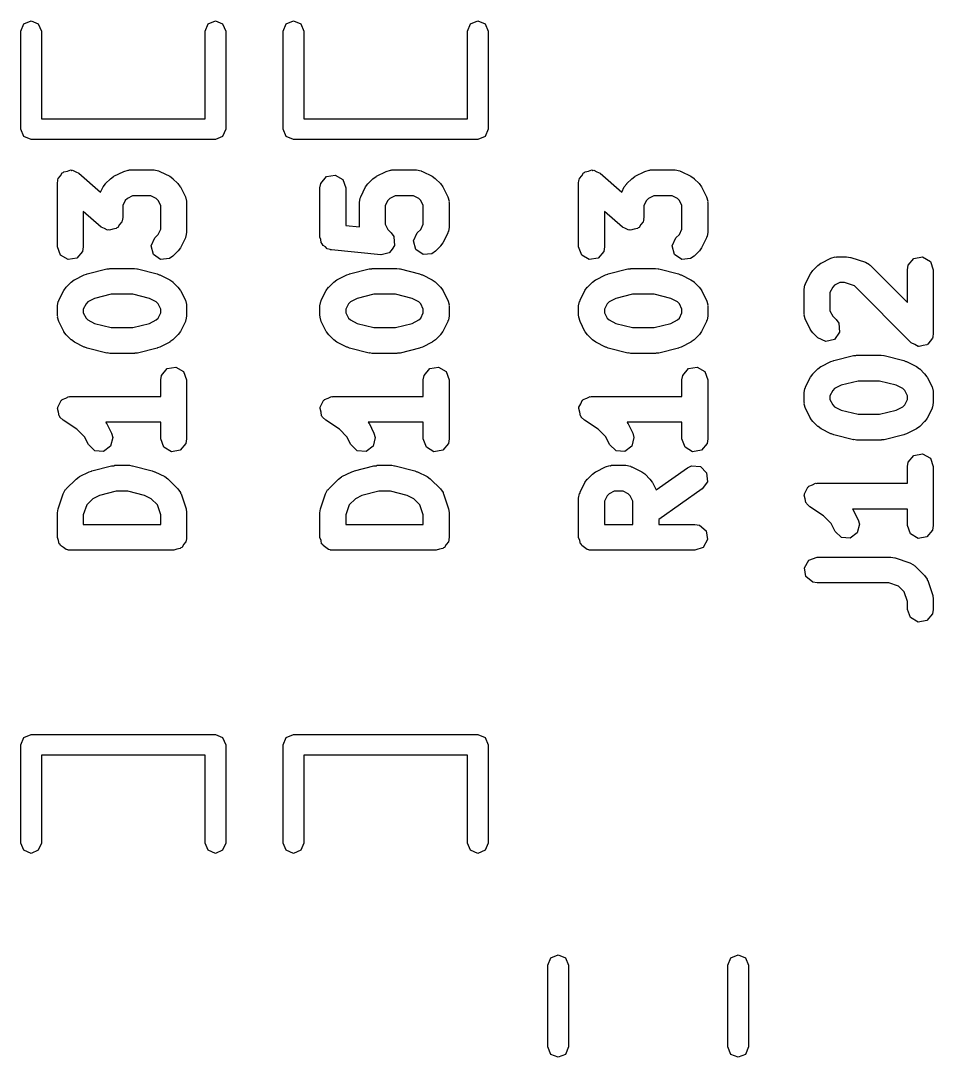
# Model space of a CAD drawing. Extents: x 93.8 to 150, y -109.7 to -90.2.
# Drawn here: x 135.8 to 141.1, y -103.6 to -97.58 of the extents above; entities that cross this region are included whole.
import ezdxf

# ---------------------------------------------------------------- set-up
doc = ezdxf.new("R2010")
doc.units = 0
doc.layers.add('BLACK', color=7, linetype='CONTINUOUS')

msp = doc.modelspace()

# ---------------------------------------------------------------- linework, layer by layer
at = {"layer": 'BLACK', "linetype": 'CONTINUOUS'}
for p, q in [((135.803, -97.644), (135.821, -97.6016)), ((135.821, -97.6016), (135.863, -97.584)), ((135.863, -97.584), (135.905, -97.6016)), ((135.905, -97.6016), (135.923, -97.644)), ((136.873, -97.644), (136.891, -97.6016)), ((136.891, -97.6016), (136.933, -97.584)), ((136.933, -97.584), (136.975, -97.6016)), ((136.975, -97.6016), (136.993, -97.644)), ((137.327, -97.644), (137.345, -97.6016)), ((137.345, -97.6016), (137.387, -97.584)), ((137.387, -97.584), (137.429, -97.6016)), ((137.429, -97.6016), (137.447, -97.644)), ((138.397, -97.644), (138.415, -97.6016)), ((138.415, -97.6016), (138.457, -97.584)), ((138.457, -97.584), (138.499, -97.6016)), ((138.499, -97.6016), (138.517, -97.644)), ((135.803, -98.214), (135.803, -97.644)), ((135.923, -97.644), (135.923, -98.154)), ((136.873, -98.154), (136.873, -97.644)), ((136.993, -97.644), (136.993, -98.214)), ((137.327, -98.214), (137.327, -97.644)), ((137.447, -97.644), (137.447, -98.154)), ((138.397, -98.154), (138.397, -97.644)), ((138.517, -97.644), (138.517, -98.214)), ((135.923, -98.154), (136.873, -98.154)), ((137.447, -98.154), (138.397, -98.154)), ((135.821, -98.2564), (135.803, -98.214)), ((136.993, -98.214), (136.975, -98.2564)), ((137.345, -98.2564), (137.327, -98.214)), ((138.517, -98.214), (138.499, -98.2564)), ((135.863, -98.274), (135.821, -98.2564)), ((136.933, -98.274), (135.863, -98.274)), ((136.975, -98.2564), (136.933, -98.274)), ((137.387, -98.274), (137.345, -98.2564)), ((138.457, -98.274), (137.387, -98.274)), ((138.499, -98.2564), (138.457, -98.274)), ((136.044, -98.4667), (136.05, -98.4648)), ((136.05, -98.4648), (136.054, -98.4602)), ((136.054, -98.4602), (136.074, -98.4567)), ((136.074, -98.4567), (136.093, -98.4502)), ((136.093, -98.4502), (136.099, -98.4523)), ((136.099, -98.4523), (136.104, -98.4513)), ((136.104, -98.4513), (136.122, -98.4614)), ((136.122, -98.4614), (136.141, -98.4687)), ((136.344, -98.4866), (136.401, -98.4581)), ((136.401, -98.4581), (136.426, -98.4506)), ((136.426, -98.4506), (136.43, -98.4517)), ((136.43, -98.4517), (136.434, -98.4501)), ((136.434, -98.4501), (136.577, -98.4501)), ((136.577, -98.4501), (136.603, -98.4547)), ((136.603, -98.4547), (136.606, -98.4575)), ((136.606, -98.4575), (136.611, -98.4581)), ((136.611, -98.4581), (136.668, -98.4866)), ((137.868, -98.4866), (137.925, -98.4581)), ((137.925, -98.4581), (137.95, -98.4506)), ((137.95, -98.4506), (137.954, -98.4517)), ((137.954, -98.4517), (137.958, -98.4501)), ((137.958, -98.4501), (138.101, -98.4501)), ((138.101, -98.4501), (138.127, -98.4547)), ((138.127, -98.4547), (138.13, -98.4575)), ((138.13, -98.4575), (138.135, -98.4581)), ((138.135, -98.4581), (138.192, -98.4866)), ((139.07, -98.4667), (139.076, -98.4648)), ((139.076, -98.4648), (139.08, -98.4602)), ((139.08, -98.4602), (139.1, -98.4567)), ((139.1, -98.4567), (139.119, -98.4502)), ((139.119, -98.4502), (139.125, -98.4523)), ((139.125, -98.4523), (139.13, -98.4513)), ((139.13, -98.4513), (139.148, -98.4614)), ((139.148, -98.4614), (139.167, -98.4687)), ((139.37, -98.4866), (139.427, -98.4581)), ((139.427, -98.4581), (139.452, -98.4506)), ((139.452, -98.4506), (139.456, -98.4517)), ((139.456, -98.4517), (139.46, -98.4501)), ((139.46, -98.4501), (139.603, -98.4501)), ((139.603, -98.4501), (139.629, -98.4547)), ((139.629, -98.4547), (139.632, -98.4575)), ((139.632, -98.4575), (139.637, -98.4581)), ((139.637, -98.4581), (139.694, -98.4866)), ((136.016, -98.5251), (136.018, -98.514)), ((136.016, -98.8966), (136.016, -98.5251)), ((136.018, -98.5106), (136.019, -98.5079)), ((136.018, -98.514), (136.018, -98.5106)), ((136.019, -98.5079), (136.021, -98.4995)), ((136.021, -98.4995), (136.034, -98.484)), ((136.034, -98.484), (136.044, -98.4667)), ((136.141, -98.4687), (136.267, -98.5787)), ((136.296, -98.5293), (136.324, -98.5007)), ((136.324, -98.5007), (136.342, -98.4878)), ((136.342, -98.4878), (136.344, -98.4866)), ((136.668, -98.4866), (136.686, -98.5)), ((136.686, -98.5), (136.687, -98.5007)), ((136.687, -98.5007), (136.716, -98.5293)), ((137.545, -98.5281), (137.578, -98.4888)), ((137.578, -98.4888), (137.628, -98.4799)), ((137.628, -98.4799), (137.673, -98.5055)), ((137.673, -98.5055), (137.69, -98.5537)), ((137.82, -98.5293), (137.848, -98.5007)), ((137.848, -98.5007), (137.866, -98.4878)), ((137.866, -98.4878), (137.868, -98.4866)), ((138.192, -98.4866), (138.21, -98.5)), ((138.21, -98.5), (138.211, -98.5007)), ((138.211, -98.5007), (138.24, -98.5293)), ((139.042, -98.5251), (139.044, -98.514)), ((139.042, -98.8966), (139.042, -98.5251)), ((139.044, -98.5106), (139.045, -98.5079)), ((139.044, -98.514), (139.044, -98.5106)), ((139.045, -98.5079), (139.047, -98.4995)), ((139.047, -98.4995), (139.06, -98.484)), ((139.06, -98.484), (139.07, -98.4667)), ((139.167, -98.4687), (139.293, -98.5787)), ((139.322, -98.5293), (139.35, -98.5007)), ((139.35, -98.5007), (139.368, -98.4878)), ((139.368, -98.4878), (139.37, -98.4866)), ((139.694, -98.4866), (139.712, -98.5)), ((139.712, -98.5), (139.713, -98.5007)), ((139.713, -98.5007), (139.742, -98.5293)), ((136.267, -98.5787), (136.281, -98.5487)), ((136.281, -98.5487), (136.295, -98.5307)), ((136.295, -98.5307), (136.296, -98.5293)), ((136.716, -98.5293), (136.729, -98.5476)), ((136.729, -98.5476), (136.73, -98.5487)), ((136.73, -98.5487), (136.759, -98.6059)), ((137.54, -98.5537), (137.545, -98.5281)), ((137.54, -98.8394), (137.54, -98.5537)), ((137.69, -98.5537), (137.69, -98.7716)), ((137.777, -98.6059), (137.805, -98.5487)), ((137.805, -98.5487), (137.819, -98.5307)), ((137.819, -98.5307), (137.82, -98.5293)), ((138.24, -98.5293), (138.253, -98.5476)), ((138.253, -98.5476), (138.254, -98.5487)), ((138.254, -98.5487), (138.283, -98.6059)), ((139.293, -98.5787), (139.307, -98.5487)), ((139.307, -98.5487), (139.321, -98.5307)), ((139.321, -98.5307), (139.322, -98.5293)), ((139.742, -98.5293), (139.755, -98.5476)), ((139.755, -98.5476), (139.756, -98.5487)), ((139.756, -98.5487), (139.785, -98.6059)), ((136.41, -98.6267), (136.395, -98.6571)), ((136.422, -98.6154), (136.41, -98.6267)), ((136.452, -98.6001), (136.422, -98.6154)), ((136.559, -98.6001), (136.452, -98.6001)), ((136.59, -98.6154), (136.559, -98.6001)), ((136.601, -98.6267), (136.59, -98.6154)), ((136.616, -98.6571), (136.601, -98.6267)), ((136.759, -98.6059), (136.766, -98.6309)), ((136.766, -98.6309), (136.765, -98.6352)), ((136.765, -98.6352), (136.766, -98.6394)), ((136.766, -98.6394), (136.766, -98.8109)), ((137.769, -98.6394), (137.774, -98.6138)), ((137.769, -98.7794), (137.769, -98.6394)), ((137.774, -98.6138), (137.776, -98.6103)), ((137.776, -98.6103), (137.777, -98.6059)), ((137.934, -98.6267), (137.919, -98.6571)), ((137.946, -98.6154), (137.934, -98.6267)), ((137.976, -98.6001), (137.946, -98.6154)), ((138.083, -98.6001), (137.976, -98.6001)), ((138.114, -98.6154), (138.083, -98.6001)), ((138.125, -98.6267), (138.114, -98.6154)), ((138.14, -98.6571), (138.125, -98.6267)), ((138.283, -98.6059), (138.29, -98.6309)), ((138.29, -98.6309), (138.289, -98.6352)), ((138.289, -98.6352), (138.29, -98.6394)), ((138.29, -98.6394), (138.29, -98.7823)), ((139.436, -98.6267), (139.421, -98.6571)), ((139.448, -98.6154), (139.436, -98.6267)), ((139.478, -98.6001), (139.448, -98.6154)), ((139.585, -98.6001), (139.478, -98.6001)), ((139.616, -98.6154), (139.585, -98.6001)), ((139.627, -98.6267), (139.616, -98.6154)), ((139.642, -98.6571), (139.627, -98.6267)), ((139.785, -98.6059), (139.792, -98.6309)), ((139.792, -98.6309), (139.791, -98.6352)), ((139.791, -98.6352), (139.792, -98.6394)), ((139.792, -98.6394), (139.792, -98.8109)), ((136.271, -98.7816), (136.166, -98.6904)), ((136.166, -98.6904), (136.166, -98.8966)), ((136.395, -98.6571), (136.395, -98.7251)), ((136.616, -98.7932), (136.616, -98.6571)), ((137.919, -98.6571), (137.919, -98.7646)), ((138.14, -98.7646), (138.14, -98.6571)), ((139.297, -98.7816), (139.192, -98.6904)), ((139.192, -98.6904), (139.192, -98.8966)), ((139.421, -98.6571), (139.421, -98.7251)), ((139.642, -98.7932), (139.642, -98.6571)), ((136.377, -98.7663), (136.367, -98.7836)), ((136.39, -98.7508), (136.377, -98.7663)), ((136.392, -98.7424), (136.39, -98.7508)), ((136.394, -98.7397), (136.392, -98.7424)), ((136.395, -98.7251), (136.393, -98.7362)), ((136.393, -98.7362), (136.394, -98.7397)), ((137.919, -98.7646), (137.934, -98.795)), ((138.125, -98.795), (138.14, -98.7646)), ((139.403, -98.7663), (139.393, -98.7836)), ((139.416, -98.7508), (139.403, -98.7663)), ((139.418, -98.7424), (139.416, -98.7508)), ((139.42, -98.7397), (139.418, -98.7424)), ((139.421, -98.7251), (139.419, -98.7362)), ((139.419, -98.7362), (139.42, -98.7397)), ((136.289, -98.7889), (136.271, -98.7816)), ((136.307, -98.799), (136.289, -98.7889)), ((136.313, -98.798), (136.307, -98.799)), ((136.318, -98.8001), (136.313, -98.798)), ((136.338, -98.7936), (136.318, -98.8001)), ((136.357, -98.7901), (136.338, -98.7936)), ((136.361, -98.7855), (136.357, -98.7901)), ((136.367, -98.7836), (136.361, -98.7855)), ((136.581, -98.8435), (136.601, -98.8236)), ((136.601, -98.8236), (136.616, -98.7932)), ((136.766, -98.8109), (136.762, -98.8365)), ((137.69, -98.7716), (137.769, -98.7794)), ((137.934, -98.795), (137.954, -98.815)), ((137.954, -98.815), (137.969, -98.8363)), ((138.084, -98.8615), (138.105, -98.815)), ((138.105, -98.815), (138.125, -98.795)), ((138.283, -98.8158), (138.254, -98.873)), ((138.286, -98.8079), (138.283, -98.8114)), ((138.283, -98.8114), (138.283, -98.8158)), ((138.29, -98.7823), (138.286, -98.8079)), ((139.315, -98.7889), (139.297, -98.7816)), ((139.333, -98.799), (139.315, -98.7889)), ((139.339, -98.798), (139.333, -98.799)), ((139.344, -98.8001), (139.339, -98.798)), ((139.364, -98.7936), (139.344, -98.8001)), ((139.383, -98.7901), (139.364, -98.7936)), ((139.387, -98.7855), (139.383, -98.7901)), ((139.393, -98.7836), (139.387, -98.7855)), ((139.607, -98.8435), (139.627, -98.8236)), ((139.627, -98.8236), (139.642, -98.7932)), ((139.792, -98.8109), (139.788, -98.8365)), ((136.56, -98.89), (136.581, -98.8435)), ((136.759, -98.8444), (136.73, -98.9015)), ((136.762, -98.8365), (136.759, -98.8399)), ((136.759, -98.8399), (136.759, -98.8444)), ((137.546, -98.8544), (137.54, -98.8394)), ((137.547, -98.8703), (137.546, -98.8544)), ((137.554, -98.8778), (137.547, -98.8703)), ((137.558, -98.8876), (137.554, -98.8778)), ((137.969, -98.8363), (137.969, -98.8368)), ((137.969, -98.8368), (137.97, -98.8371)), ((137.97, -98.8371), (137.971, -98.8623)), ((137.971, -98.8623), (137.974, -98.8874)), ((138.097, -98.911), (138.084, -98.8615)), ((138.254, -98.873), (138.241, -98.891)), ((139.586, -98.89), (139.607, -98.8435)), ((139.785, -98.8444), (139.756, -98.9015)), ((139.788, -98.8365), (139.785, -98.8399)), ((139.785, -98.8399), (139.785, -98.8444)), ((136.034, -98.9448), (136.016, -98.8966)), ((136.078, -98.9704), (136.034, -98.9448)), ((136.162, -98.9222), (136.129, -98.9615)), ((136.166, -98.8966), (136.162, -98.9222)), ((136.573, -98.9396), (136.56, -98.89)), ((136.615, -98.969), (136.573, -98.9396)), ((136.716, -98.921), (136.687, -98.9496)), ((136.717, -98.9196), (136.716, -98.921)), ((136.73, -98.9015), (136.717, -98.9196)), ((137.572, -98.8956), (137.558, -98.8876)), ((137.583, -98.907), (137.572, -98.8956)), ((137.6, -98.9117), (137.583, -98.907)), ((137.602, -98.9133), (137.6, -98.9117)), ((137.604, -98.913), (137.602, -98.9133)), ((137.608, -98.9141), (137.604, -98.913)), ((137.894, -98.9426), (137.608, -98.9141)), ((137.895, -98.9427), (137.894, -98.9425)), ((137.894, -98.9425), (137.894, -98.9426)), ((137.919, -98.9362), (137.895, -98.9427)), ((137.943, -98.93), (137.919, -98.9362)), ((137.944, -98.9296), (137.943, -98.93)), ((137.959, -98.9088), (137.944, -98.9294)), ((137.944, -98.9294), (137.944, -98.9296)), ((137.973, -98.8883), (137.959, -98.9088)), ((137.974, -98.8874), (137.973, -98.8878)), ((137.973, -98.8878), (137.973, -98.8883)), ((138.139, -98.9404), (138.097, -98.911)), ((138.19, -98.936), (138.139, -98.9404)), ((138.211, -98.921), (138.19, -98.936)), ((138.24, -98.8925), (138.211, -98.921)), ((138.241, -98.891), (138.24, -98.8925)), ((139.06, -98.9448), (139.042, -98.8966)), ((139.104, -98.9704), (139.06, -98.9448)), ((139.188, -98.9222), (139.155, -98.9615)), ((139.192, -98.8966), (139.188, -98.9222)), ((139.599, -98.9396), (139.586, -98.89)), ((139.641, -98.969), (139.599, -98.9396)), ((139.742, -98.921), (139.713, -98.9496)), ((139.743, -98.9196), (139.742, -98.921)), ((139.756, -98.9015), (139.743, -98.9196)), ((136.129, -98.9615), (136.078, -98.9704)), ((136.666, -98.9645), (136.615, -98.969)), ((136.687, -98.9496), (136.666, -98.9645)), ((139.155, -98.9615), (139.104, -98.9704)), ((139.692, -98.9645), (139.641, -98.969)), ((139.713, -98.9496), (139.692, -98.9645)), ((140.402, -99.0327), (140.431, -99.0041)), ((140.431, -99.0041), (140.449, -98.9912)), ((140.449, -98.9912), (140.45, -98.9901)), ((140.45, -98.9901), (140.507, -98.9615)), ((140.507, -98.9615), (140.532, -98.9541)), ((140.532, -98.9541), (140.537, -98.9551)), ((140.537, -98.9551), (140.541, -98.9536)), ((140.541, -98.9536), (140.598, -98.9536)), ((140.598, -98.9536), (140.62, -98.9575)), ((140.62, -98.9575), (140.622, -98.9574)), ((140.622, -98.9574), (140.707, -98.986)), ((140.707, -98.986), (140.73, -98.9984)), ((140.73, -98.9984), (140.733, -99.0022)), ((140.733, -99.0022), (140.737, -99.0041)), ((140.737, -99.0041), (140.951, -99.2189)), ((140.951, -99.0286), (140.956, -99.0029)), ((140.956, -99.0029), (140.989, -98.9636)), ((140.989, -98.9636), (141.039, -98.9547)), ((141.039, -98.9547), (141.084, -98.9804)), ((141.084, -98.9804), (141.101, -99.0286)), ((136.115, -99.0866), (136.172, -99.0581)), ((136.172, -99.0581), (136.185, -99.0544)), ((136.185, -99.0544), (136.188, -99.0524)), ((136.188, -99.0524), (136.302, -99.0238)), ((136.302, -99.0238), (136.317, -99.0228)), ((136.317, -99.0228), (136.32, -99.0216)), ((136.32, -99.0216), (136.463, -99.0216)), ((136.463, -99.0216), (136.478, -99.0242)), ((136.478, -99.0242), (136.481, -99.0238)), ((136.481, -99.0238), (136.595, -99.0524)), ((136.595, -99.0524), (136.607, -99.0577)), ((136.607, -99.0577), (136.611, -99.0581)), ((136.611, -99.0581), (136.668, -99.0866)), ((137.639, -99.0866), (137.696, -99.0581)), ((137.696, -99.0581), (137.709, -99.0544)), ((137.709, -99.0544), (137.712, -99.0524)), ((137.712, -99.0524), (137.826, -99.0238)), ((137.826, -99.0238), (137.841, -99.0228)), ((137.841, -99.0228), (137.844, -99.0216)), ((137.844, -99.0216), (137.987, -99.0216)), ((137.987, -99.0216), (138.002, -99.0242)), ((138.002, -99.0242), (138.005, -99.0238)), ((138.005, -99.0238), (138.119, -99.0524)), ((138.119, -99.0524), (138.131, -99.0577)), ((138.131, -99.0577), (138.135, -99.0581)), ((138.135, -99.0581), (138.192, -99.0866)), ((139.141, -99.0866), (139.198, -99.0581)), ((139.198, -99.0581), (139.211, -99.0544)), ((139.211, -99.0544), (139.214, -99.0524)), ((139.214, -99.0524), (139.328, -99.0238)), ((139.328, -99.0238), (139.343, -99.0228)), ((139.343, -99.0228), (139.346, -99.0216)), ((139.346, -99.0216), (139.489, -99.0216)), ((139.489, -99.0216), (139.504, -99.0242)), ((139.504, -99.0242), (139.507, -99.0238)), ((139.507, -99.0238), (139.621, -99.0524)), ((139.621, -99.0524), (139.633, -99.0577)), ((139.633, -99.0577), (139.637, -99.0581)), ((139.637, -99.0581), (139.694, -99.0866)), ((140.359, -99.1093), (140.388, -99.0522)), ((140.388, -99.0522), (140.401, -99.0342)), ((140.401, -99.0342), (140.402, -99.0327)), ((140.951, -99.2189), (140.951, -99.0286)), ((141.101, -99.0286), (141.101, -99.4)), ((136.067, -99.1293), (136.096, -99.1007)), ((136.096, -99.1007), (136.114, -99.0878)), ((136.114, -99.0878), (136.115, -99.0866)), ((136.668, -99.0866), (136.686, -99.1)), ((136.686, -99.1), (136.687, -99.1007)), ((136.687, -99.1007), (136.716, -99.1293)), ((137.591, -99.1293), (137.62, -99.1007)), ((137.62, -99.1007), (137.638, -99.0878)), ((137.638, -99.0878), (137.639, -99.0866)), ((138.192, -99.0866), (138.21, -99.1)), ((138.21, -99.1), (138.211, -99.1007)), ((138.211, -99.1007), (138.24, -99.1293)), ((139.093, -99.1293), (139.122, -99.1007)), ((139.122, -99.1007), (139.14, -99.0878)), ((139.14, -99.0878), (139.141, -99.0866)), ((139.694, -99.0866), (139.712, -99.1)), ((139.712, -99.1), (139.713, -99.1007)), ((139.713, -99.1007), (139.742, -99.1293)), ((140.351, -99.1429), (140.356, -99.1172)), ((140.356, -99.1172), (140.359, -99.1138)), ((140.359, -99.1138), (140.359, -99.1093)), ((140.528, -99.1188), (140.517, -99.1301)), ((140.558, -99.1036), (140.528, -99.1188)), ((140.586, -99.1036), (140.558, -99.1036)), ((140.643, -99.1227), (140.586, -99.1036)), ((140.973, -99.453), (140.643, -99.1227)), ((136.024, -99.2059), (136.053, -99.1487)), ((136.053, -99.1487), (136.066, -99.1307)), ((136.066, -99.1307), (136.067, -99.1293)), ((136.329, -99.1716), (136.232, -99.1959)), ((136.454, -99.1716), (136.329, -99.1716)), ((136.551, -99.1959), (136.454, -99.1716)), ((136.716, -99.1293), (136.729, -99.1476)), ((136.729, -99.1476), (136.73, -99.1487)), ((136.73, -99.1487), (136.759, -99.2059)), ((137.548, -99.2059), (137.577, -99.1487)), ((137.577, -99.1487), (137.59, -99.1307)), ((137.59, -99.1307), (137.591, -99.1293)), ((137.853, -99.1716), (137.756, -99.1959)), ((137.978, -99.1716), (137.853, -99.1716)), ((138.075, -99.1959), (137.978, -99.1716)), ((138.24, -99.1293), (138.253, -99.1476)), ((138.253, -99.1476), (138.254, -99.1487)), ((138.254, -99.1487), (138.283, -99.2059)), ((139.05, -99.2059), (139.079, -99.1487)), ((139.079, -99.1487), (139.092, -99.1307)), ((139.092, -99.1307), (139.093, -99.1293)), ((139.355, -99.1716), (139.258, -99.1959)), ((139.48, -99.1716), (139.355, -99.1716)), ((139.577, -99.1959), (139.48, -99.1716)), ((139.742, -99.1293), (139.755, -99.1476)), ((139.755, -99.1476), (139.756, -99.1487)), ((139.756, -99.1487), (139.785, -99.2059)), ((140.351, -99.2857), (140.351, -99.1429)), ((140.517, -99.1301), (140.501, -99.1606)), ((140.501, -99.1606), (140.501, -99.268)), ((136.016, -99.2394), (136.021, -99.2138)), ((136.016, -99.2966), (136.016, -99.2394)), ((136.021, -99.2138), (136.024, -99.2103)), ((136.024, -99.2103), (136.024, -99.2059)), ((136.182, -99.2267), (136.166, -99.2571)), ((136.193, -99.2154), (136.182, -99.2267)), ((136.232, -99.1959), (136.193, -99.2154)), ((136.59, -99.2154), (136.551, -99.1959)), ((136.601, -99.2267), (136.59, -99.2154)), ((136.616, -99.2571), (136.601, -99.2267)), ((136.759, -99.2059), (136.766, -99.2309)), ((136.766, -99.2309), (136.765, -99.2352)), ((136.765, -99.2352), (136.766, -99.2394)), ((136.766, -99.2394), (136.766, -99.2966)), ((137.54, -99.2394), (137.545, -99.2138)), ((137.54, -99.2966), (137.54, -99.2394)), ((137.545, -99.2138), (137.548, -99.2103)), ((137.548, -99.2103), (137.548, -99.2059)), ((137.706, -99.2267), (137.69, -99.2571)), ((137.717, -99.2154), (137.706, -99.2267)), ((137.756, -99.1959), (137.717, -99.2154)), ((138.114, -99.2154), (138.075, -99.1959)), ((138.125, -99.2267), (138.114, -99.2154)), ((138.14, -99.2571), (138.125, -99.2267)), ((138.283, -99.2059), (138.29, -99.2309)), ((138.29, -99.2309), (138.289, -99.2352)), ((138.289, -99.2352), (138.29, -99.2394)), ((138.29, -99.2394), (138.29, -99.2966)), ((139.042, -99.2394), (139.047, -99.2138)), ((139.042, -99.2966), (139.042, -99.2394)), ((139.047, -99.2138), (139.05, -99.2103)), ((139.05, -99.2103), (139.05, -99.2059)), ((139.208, -99.2267), (139.192, -99.2571)), ((139.219, -99.2154), (139.208, -99.2267)), ((139.258, -99.1959), (139.219, -99.2154)), ((139.616, -99.2154), (139.577, -99.1959)), ((139.627, -99.2267), (139.616, -99.2154)), ((139.642, -99.2571), (139.627, -99.2267)), ((139.785, -99.2059), (139.792, -99.2309)), ((139.792, -99.2309), (139.791, -99.2352)), ((139.791, -99.2352), (139.792, -99.2394)), ((139.792, -99.2394), (139.792, -99.2966)), ((136.018, -99.3008), (136.016, -99.2966)), ((136.017, -99.3051), (136.018, -99.3008)), ((136.024, -99.3301), (136.017, -99.3051)), ((136.166, -99.2571), (136.166, -99.2789)), ((136.166, -99.2789), (136.182, -99.3093)), ((136.601, -99.3093), (136.616, -99.2789)), ((136.616, -99.2789), (136.616, -99.2571)), ((136.766, -99.2966), (136.762, -99.3222)), ((137.542, -99.3008), (137.54, -99.2966)), ((137.541, -99.3051), (137.542, -99.3008)), ((137.548, -99.3301), (137.541, -99.3051)), ((137.69, -99.2571), (137.69, -99.2789)), ((137.69, -99.2789), (137.706, -99.3093)), ((138.125, -99.3093), (138.14, -99.2789)), ((138.14, -99.2789), (138.14, -99.2571)), ((138.29, -99.2966), (138.286, -99.3222)), ((139.044, -99.3008), (139.042, -99.2966)), ((139.043, -99.3051), (139.044, -99.3008)), ((139.05, -99.3301), (139.043, -99.3051)), ((139.192, -99.2571), (139.192, -99.2789)), ((139.192, -99.2789), (139.208, -99.3093)), ((139.627, -99.3093), (139.642, -99.2789)), ((139.642, -99.2789), (139.642, -99.2571)), ((139.792, -99.2966), (139.788, -99.3222)), ((140.353, -99.2899), (140.351, -99.2857)), ((140.352, -99.2943), (140.353, -99.2899)), ((140.359, -99.3193), (140.352, -99.2943)), ((140.501, -99.268), (140.517, -99.2984)), ((140.517, -99.2984), (140.537, -99.3184)), ((136.053, -99.3873), (136.024, -99.3301)), ((136.182, -99.3093), (136.193, -99.3206)), ((136.193, -99.3206), (136.232, -99.3401)), ((136.232, -99.3401), (136.329, -99.3644)), ((136.329, -99.3644), (136.454, -99.3644)), ((136.454, -99.3644), (136.551, -99.3401)), ((136.551, -99.3401), (136.59, -99.3206)), ((136.59, -99.3206), (136.601, -99.3093)), ((136.759, -99.3301), (136.73, -99.3873)), ((136.762, -99.3222), (136.759, -99.3257)), ((136.759, -99.3257), (136.759, -99.3301)), ((137.577, -99.3873), (137.548, -99.3301)), ((137.706, -99.3093), (137.717, -99.3206)), ((137.717, -99.3206), (137.756, -99.3401)), ((137.756, -99.3401), (137.853, -99.3644)), ((137.853, -99.3644), (137.978, -99.3644)), ((137.978, -99.3644), (138.075, -99.3401)), ((138.075, -99.3401), (138.114, -99.3206)), ((138.114, -99.3206), (138.125, -99.3093)), ((138.283, -99.3301), (138.254, -99.3873)), ((138.286, -99.3222), (138.283, -99.3257)), ((138.283, -99.3257), (138.283, -99.3301)), ((139.079, -99.3873), (139.05, -99.3301)), ((139.208, -99.3093), (139.219, -99.3206)), ((139.219, -99.3206), (139.258, -99.3401)), ((139.258, -99.3401), (139.355, -99.3644)), ((139.355, -99.3644), (139.48, -99.3644)), ((139.48, -99.3644), (139.577, -99.3401)), ((139.577, -99.3401), (139.616, -99.3206)), ((139.616, -99.3206), (139.627, -99.3093)), ((139.785, -99.3301), (139.756, -99.3873)), ((139.788, -99.3222), (139.785, -99.3257)), ((139.785, -99.3257), (139.785, -99.3301)), ((140.388, -99.3764), (140.359, -99.3193)), ((140.537, -99.3184), (140.552, -99.3397)), ((140.552, -99.3397), (140.556, -99.3908)), ((136.054, -99.3884), (136.053, -99.3873)), ((136.067, -99.4067), (136.054, -99.3884)), ((136.096, -99.4353), (136.067, -99.4067)), ((136.716, -99.4067), (136.687, -99.4353)), ((136.717, -99.4053), (136.716, -99.4067)), ((136.73, -99.3873), (136.717, -99.4053)), ((137.578, -99.3884), (137.577, -99.3873)), ((137.591, -99.4067), (137.578, -99.3884)), ((137.62, -99.4353), (137.591, -99.4067)), ((138.24, -99.4067), (138.211, -99.4353)), ((138.241, -99.4053), (138.24, -99.4067)), ((138.254, -99.3873), (138.241, -99.4053)), ((139.08, -99.3884), (139.079, -99.3873)), ((139.093, -99.4067), (139.08, -99.3884)), ((139.122, -99.4353), (139.093, -99.4067)), ((139.742, -99.4067), (139.713, -99.4353)), ((139.743, -99.4053), (139.742, -99.4067)), ((139.756, -99.3873), (139.743, -99.4053)), ((140.389, -99.3775), (140.388, -99.3764)), ((140.402, -99.3959), (140.389, -99.3775)), ((140.431, -99.4245), (140.402, -99.3959)), ((140.477, -99.4461), (140.431, -99.4245)), ((140.556, -99.3908), (140.527, -99.4329)), ((141.097, -99.4257), (141.082, -99.4429)), ((141.098, -99.4211), (141.097, -99.4257)), ((141.099, -99.4194), (141.098, -99.4211)), ((141.101, -99.4), (141.099, -99.4161)), ((141.099, -99.4161), (141.099, -99.4194)), ((136.097, -99.436), (136.096, -99.4353)), ((136.115, -99.4494), (136.097, -99.436)), ((136.172, -99.4779), (136.115, -99.4494)), ((136.176, -99.4783), (136.172, -99.4779)), ((136.188, -99.4836), (136.176, -99.4783)), ((136.302, -99.5122), (136.188, -99.4836)), ((136.595, -99.4836), (136.481, -99.5122)), ((136.598, -99.4816), (136.595, -99.4836)), ((136.611, -99.4779), (136.598, -99.4816)), ((136.668, -99.4494), (136.611, -99.4779)), ((136.669, -99.4482), (136.668, -99.4494)), ((136.687, -99.4353), (136.669, -99.4482)), ((137.621, -99.436), (137.62, -99.4353)), ((137.639, -99.4494), (137.621, -99.436)), ((137.696, -99.4779), (137.639, -99.4494)), ((137.7, -99.4783), (137.696, -99.4779)), ((137.712, -99.4836), (137.7, -99.4783)), ((137.826, -99.5122), (137.712, -99.4836)), ((138.119, -99.4836), (138.005, -99.5122)), ((138.122, -99.4816), (138.119, -99.4836)), ((138.135, -99.4779), (138.122, -99.4816)), ((138.192, -99.4494), (138.135, -99.4779)), ((138.193, -99.4482), (138.192, -99.4494)), ((138.211, -99.4353), (138.193, -99.4482)), ((139.123, -99.436), (139.122, -99.4353)), ((139.141, -99.4494), (139.123, -99.436)), ((139.198, -99.4779), (139.141, -99.4494)), ((139.202, -99.4783), (139.198, -99.4779)), ((139.214, -99.4836), (139.202, -99.4783)), ((139.328, -99.5122), (139.214, -99.4836)), ((139.621, -99.4836), (139.507, -99.5122)), ((139.624, -99.4816), (139.621, -99.4836)), ((139.637, -99.4779), (139.624, -99.4816)), ((139.694, -99.4494), (139.637, -99.4779)), ((139.695, -99.4482), (139.694, -99.4494)), ((139.713, -99.4353), (139.695, -99.4482)), ((140.527, -99.4329), (140.477, -99.4461)), ((140.994, -99.4626), (140.973, -99.453)), ((141.013, -99.4739), (140.994, -99.4626)), ((141.017, -99.4733), (141.013, -99.4739)), ((141.02, -99.4747), (141.017, -99.4733)), ((141.042, -99.4689), (141.02, -99.4747)), ((141.064, -99.465), (141.042, -99.4689)), ((141.066, -99.4623), (141.064, -99.465)), ((141.069, -99.4614), (141.066, -99.4623)), ((141.082, -99.4429), (141.069, -99.4614)), ((136.305, -99.5118), (136.302, -99.5122)), ((136.32, -99.5144), (136.305, -99.5118)), ((136.463, -99.5144), (136.32, -99.5144)), ((136.466, -99.5132), (136.463, -99.5144)), ((136.481, -99.5122), (136.466, -99.5132)), ((137.829, -99.5118), (137.826, -99.5122)), ((137.844, -99.5144), (137.829, -99.5118)), ((137.987, -99.5144), (137.844, -99.5144)), ((137.99, -99.5132), (137.987, -99.5144)), ((138.005, -99.5122), (137.99, -99.5132)), ((139.331, -99.5118), (139.328, -99.5122)), ((139.346, -99.5144), (139.331, -99.5118)), ((139.489, -99.5144), (139.346, -99.5144)), ((139.492, -99.5132), (139.489, -99.5144)), ((139.507, -99.5122), (139.492, -99.5132)), ((140.523, -99.5558), (140.637, -99.5272)), ((140.637, -99.5272), (140.652, -99.5262)), ((140.652, -99.5262), (140.655, -99.525)), ((140.655, -99.525), (140.798, -99.525)), ((140.798, -99.525), (140.813, -99.5276)), ((140.813, -99.5276), (140.816, -99.5272)), ((140.816, -99.5272), (140.93, -99.5558)), ((136.621, -99.6423), (136.654, -99.603)), ((136.654, -99.603), (136.704, -99.5941)), ((136.704, -99.5941), (136.749, -99.6198)), ((138.145, -99.6423), (138.178, -99.603)), ((138.178, -99.603), (138.228, -99.5941)), ((138.228, -99.5941), (138.273, -99.6198)), ((139.647, -99.6423), (139.68, -99.603)), ((139.68, -99.603), (139.73, -99.5941)), ((139.73, -99.5941), (139.775, -99.6198)), ((140.402, -99.6327), (140.431, -99.6041)), ((140.431, -99.6041), (140.449, -99.5912)), ((140.449, -99.5912), (140.45, -99.5901)), ((140.45, -99.5901), (140.507, -99.5615)), ((140.507, -99.5615), (140.52, -99.5578)), ((140.52, -99.5578), (140.523, -99.5558)), ((140.93, -99.5558), (140.942, -99.5611)), ((140.942, -99.5611), (140.946, -99.5615)), ((140.946, -99.5615), (141.003, -99.5901)), ((141.003, -99.5901), (141.021, -99.6034)), ((141.021, -99.6034), (141.022, -99.6041)), ((141.022, -99.6041), (141.051, -99.6327)), ((136.616, -99.668), (136.621, -99.6423)), ((136.616, -99.7644), (136.616, -99.668)), ((136.749, -99.6198), (136.766, -99.668)), ((136.766, -99.668), (136.766, -100.011)), ((138.14, -99.668), (138.145, -99.6423)), ((138.14, -99.7644), (138.14, -99.668)), ((138.273, -99.6198), (138.29, -99.668)), ((138.29, -99.668), (138.29, -100.011)), ((139.642, -99.668), (139.647, -99.6423)), ((139.642, -99.7644), (139.642, -99.668)), ((139.775, -99.6198), (139.792, -99.668)), ((139.792, -99.668), (139.792, -100.011)), ((140.359, -99.7093), (140.388, -99.6522)), ((140.388, -99.6522), (140.401, -99.6342)), ((140.401, -99.6342), (140.402, -99.6327)), ((141.051, -99.6327), (141.064, -99.651)), ((141.064, -99.651), (141.065, -99.6522)), ((141.065, -99.6522), (141.094, -99.7093)), ((140.351, -99.7429), (140.356, -99.7172)), ((140.356, -99.7172), (140.359, -99.7138)), ((140.359, -99.7138), (140.359, -99.7093)), ((140.528, -99.7188), (140.517, -99.7301)), ((140.567, -99.6993), (140.528, -99.7188)), ((140.664, -99.675), (140.567, -99.6993)), ((140.789, -99.675), (140.664, -99.675)), ((140.886, -99.6993), (140.789, -99.675)), ((140.925, -99.7188), (140.886, -99.6993)), ((140.936, -99.7301), (140.925, -99.7188)), ((141.094, -99.7093), (141.101, -99.7343)), ((136.028, -99.8076), (136.037, -99.7876)), ((136.037, -99.7876), (136.041, -99.7857)), ((136.041, -99.7857), (136.043, -99.782)), ((136.043, -99.782), (136.064, -99.7745)), ((136.064, -99.7745), (136.083, -99.7649)), ((136.083, -99.7649), (136.087, -99.7659)), ((136.087, -99.7659), (136.091, -99.7644)), ((136.091, -99.7644), (136.616, -99.7644)), ((137.552, -99.8076), (137.561, -99.7876)), ((137.561, -99.7876), (137.565, -99.7857)), ((137.565, -99.7857), (137.567, -99.782)), ((137.567, -99.782), (137.588, -99.7745)), ((137.588, -99.7745), (137.607, -99.7649)), ((137.607, -99.7649), (137.611, -99.7659)), ((137.611, -99.7659), (137.615, -99.7644)), ((137.615, -99.7644), (138.14, -99.7644)), ((139.054, -99.8076), (139.063, -99.7876)), ((139.063, -99.7876), (139.067, -99.7857)), ((139.067, -99.7857), (139.069, -99.782)), ((139.069, -99.782), (139.09, -99.7745)), ((139.09, -99.7745), (139.109, -99.7649)), ((139.109, -99.7649), (139.113, -99.7659)), ((139.113, -99.7659), (139.117, -99.7644)), ((139.117, -99.7644), (139.642, -99.7644)), ((140.351, -99.8), (140.351, -99.7429)), ((140.517, -99.7301), (140.501, -99.7606)), ((140.501, -99.7606), (140.501, -99.7823)), ((140.501, -99.7823), (140.517, -99.8127)), ((140.951, -99.7606), (140.936, -99.7301)), ((140.936, -99.8127), (140.951, -99.7823)), ((140.951, -99.7823), (140.951, -99.7606)), ((141.101, -99.7343), (141.1, -99.7386)), ((141.1, -99.7386), (141.101, -99.7429)), ((141.101, -99.7429), (141.101, -99.8)), ((136.017, -99.8346), (136.018, -99.8307)), ((136.023, -99.8555), (136.017, -99.8346)), ((136.018, -99.8264), (136.028, -99.8076)), ((136.018, -99.8307), (136.018, -99.8264)), ((137.541, -99.8346), (137.542, -99.8307)), ((137.547, -99.8555), (137.541, -99.8346)), ((137.542, -99.8264), (137.552, -99.8076)), ((137.542, -99.8307), (137.542, -99.8264)), ((139.043, -99.8346), (139.044, -99.8307)), ((139.049, -99.8555), (139.043, -99.8346)), ((139.044, -99.8264), (139.054, -99.8076)), ((139.044, -99.8307), (139.044, -99.8264)), ((140.353, -99.8042), (140.351, -99.8)), ((140.352, -99.8086), (140.353, -99.8042)), ((140.359, -99.8335), (140.352, -99.8086)), ((140.388, -99.8907), (140.359, -99.8335)), ((140.517, -99.8127), (140.528, -99.8241)), ((140.528, -99.8241), (140.567, -99.8435)), ((140.567, -99.8435), (140.664, -99.8679)), ((140.789, -99.8679), (140.886, -99.8435)), ((140.886, -99.8435), (140.925, -99.8241)), ((140.925, -99.8241), (140.936, -99.8127)), ((141.094, -99.8335), (141.065, -99.8907)), ((141.097, -99.8257), (141.094, -99.8291)), ((141.094, -99.8291), (141.094, -99.8335)), ((141.101, -99.8), (141.097, -99.8257)), ((136.026, -99.8769), (136.023, -99.8555)), ((136.03, -99.8797), (136.026, -99.8769)), ((136.031, -99.8838), (136.03, -99.8797)), ((136.05, -99.9018), (136.031, -99.8838)), ((136.129, -99.9549), (136.05, -99.9018)), ((137.55, -99.8769), (137.547, -99.8555)), ((137.554, -99.8797), (137.55, -99.8769)), ((137.555, -99.8838), (137.554, -99.8797)), ((137.574, -99.9018), (137.555, -99.8838)), ((137.653, -99.9549), (137.574, -99.9018)), ((139.052, -99.8769), (139.049, -99.8555)), ((139.056, -99.8797), (139.052, -99.8769)), ((139.057, -99.8838), (139.056, -99.8797)), ((139.076, -99.9018), (139.057, -99.8838)), ((139.155, -99.9549), (139.076, -99.9018)), ((140.389, -99.8918), (140.388, -99.8907)), ((140.402, -99.9102), (140.389, -99.8918)), ((140.664, -99.8679), (140.789, -99.8679)), ((141.052, -99.9087), (141.051, -99.9102)), ((141.065, -99.8907), (141.052, -99.9087)), ((136.173, -99.9981), (136.129, -99.9549)), ((136.616, -99.9144), (136.297, -99.9144)), ((136.297, -99.9144), (136.3, -99.919)), ((136.3, -99.919), (136.301, -99.9202)), ((136.301, -99.9202), (136.33, -99.9773)), ((136.616, -100.011), (136.616, -99.9144)), ((137.697, -99.9981), (137.653, -99.9549)), ((138.14, -99.9144), (137.821, -99.9144)), ((137.821, -99.9144), (137.824, -99.919)), ((137.824, -99.919), (137.825, -99.9202)), ((137.825, -99.9202), (137.854, -99.9773)), ((138.14, -100.011), (138.14, -99.9144)), ((139.199, -99.9981), (139.155, -99.9549)), ((139.642, -99.9144), (139.323, -99.9144)), ((139.323, -99.9144), (139.326, -99.919)), ((139.326, -99.919), (139.327, -99.9202)), ((139.327, -99.9202), (139.356, -99.9773)), ((139.642, -100.011), (139.642, -99.9144)), ((140.431, -99.9387), (140.402, -99.9102)), ((140.432, -99.9394), (140.431, -99.9387)), ((140.45, -99.9528), (140.432, -99.9394)), ((140.507, -99.9814), (140.45, -99.9528)), ((141.003, -99.9528), (140.946, -99.9814)), ((141.004, -99.9516), (141.003, -99.9528)), ((141.022, -99.9387), (141.004, -99.9516)), ((141.051, -99.9102), (141.022, -99.9387)), ((136.196, -100.044), (136.173, -99.9981)), ((136.337, -100.002), (136.325, -100.052)), ((136.33, -99.9773), (136.337, -100.002)), ((136.634, -100.059), (136.616, -100.011)), ((136.766, -100.011), (136.762, -100.037)), ((137.72, -100.044), (137.697, -99.9981)), ((137.861, -100.002), (137.849, -100.052)), ((137.854, -99.9773), (137.861, -100.002)), ((138.158, -100.059), (138.14, -100.011)), ((138.29, -100.011), (138.286, -100.037)), ((139.222, -100.044), (139.199, -99.9981)), ((139.363, -100.002), (139.351, -100.052)), ((139.356, -99.9773), (139.363, -100.002)), ((139.66, -100.059), (139.642, -100.011)), ((139.792, -100.011), (139.788, -100.037)), ((140.511, -99.9818), (140.507, -99.9814)), ((140.523, -99.987), (140.511, -99.9818)), ((140.637, -100.016), (140.523, -99.987)), ((140.64, -100.015), (140.637, -100.016)), ((140.655, -100.018), (140.64, -100.015)), ((140.798, -100.018), (140.655, -100.018)), ((140.801, -100.017), (140.798, -100.018)), ((140.816, -100.016), (140.801, -100.017)), ((140.93, -99.987), (140.816, -100.016)), ((140.933, -99.9851), (140.93, -99.987)), ((140.946, -99.9814), (140.933, -99.9851)), ((136.233, -100.08), (136.196, -100.044)), ((136.284, -100.083), (136.233, -100.08)), ((136.325, -100.052), (136.284, -100.083)), ((136.678, -100.085), (136.634, -100.059)), ((136.729, -100.076), (136.678, -100.085)), ((136.762, -100.037), (136.729, -100.076)), ((137.757, -100.08), (137.72, -100.044)), ((137.808, -100.083), (137.757, -100.08)), ((137.849, -100.052), (137.808, -100.083)), ((138.202, -100.085), (138.158, -100.059)), ((138.253, -100.076), (138.202, -100.085)), ((138.286, -100.037), (138.253, -100.076)), ((139.259, -100.08), (139.222, -100.044)), ((139.31, -100.083), (139.259, -100.08)), ((139.351, -100.052), (139.31, -100.083)), ((139.704, -100.085), (139.66, -100.059)), ((139.755, -100.076), (139.704, -100.085)), ((139.788, -100.037), (139.755, -100.076)), ((140.951, -100.171), (140.956, -100.146)), ((140.956, -100.146), (140.989, -100.106)), ((140.989, -100.106), (141.039, -100.098)), ((141.039, -100.098), (141.084, -100.123)), ((141.084, -100.123), (141.101, -100.171)), ((136.144, -100.229), (136.201, -100.201)), ((136.201, -100.201), (136.213, -100.197)), ((136.213, -100.197), (136.216, -100.195)), ((136.216, -100.195), (136.33, -100.167)), ((136.33, -100.167), (136.345, -100.166)), ((136.345, -100.166), (136.349, -100.164)), ((136.349, -100.164), (136.434, -100.164)), ((136.434, -100.164), (136.449, -100.167)), ((136.449, -100.167), (136.452, -100.167)), ((136.452, -100.167), (136.567, -100.195)), ((136.567, -100.195), (136.579, -100.201)), ((136.579, -100.201), (136.582, -100.201)), ((136.582, -100.201), (136.639, -100.229)), ((137.668, -100.229), (137.725, -100.201)), ((137.725, -100.201), (137.737, -100.197)), ((137.737, -100.197), (137.74, -100.195)), ((137.74, -100.195), (137.854, -100.167)), ((137.854, -100.167), (137.869, -100.166)), ((137.869, -100.166), (137.873, -100.164)), ((137.873, -100.164), (137.958, -100.164)), ((137.958, -100.164), (137.973, -100.167)), ((137.973, -100.167), (137.976, -100.167)), ((137.976, -100.167), (138.091, -100.195)), ((138.091, -100.195), (138.103, -100.201)), ((138.103, -100.201), (138.106, -100.201)), ((138.106, -100.201), (138.163, -100.229)), ((139.122, -100.215), (139.14, -100.202)), ((139.14, -100.202), (139.141, -100.201)), ((139.141, -100.201), (139.198, -100.172)), ((139.198, -100.172), (139.223, -100.165)), ((139.223, -100.165), (139.227, -100.166)), ((139.227, -100.166), (139.232, -100.164)), ((139.232, -100.164), (139.317, -100.164)), ((139.317, -100.164), (139.343, -100.169)), ((139.343, -100.169), (139.347, -100.172)), ((139.347, -100.172), (139.351, -100.172)), ((139.351, -100.172), (139.408, -100.201)), ((139.408, -100.201), (139.426, -100.214)), ((139.492, -100.306), (139.674, -100.178)), ((139.674, -100.178), (139.698, -100.167)), ((139.698, -100.167), (139.749, -100.171)), ((139.749, -100.171), (139.785, -100.208)), ((139.785, -100.208), (139.79, -100.259)), ((140.951, -100.268), (140.951, -100.171)), ((141.101, -100.171), (141.101, -100.514)), ((136.067, -100.301), (136.124, -100.244)), ((136.124, -100.244), (136.142, -100.231)), ((136.142, -100.231), (136.144, -100.229)), ((136.639, -100.229), (136.657, -100.243)), ((136.657, -100.243), (136.659, -100.244)), ((136.659, -100.244), (136.716, -100.301)), ((137.591, -100.301), (137.648, -100.244)), ((137.648, -100.244), (137.666, -100.231)), ((137.666, -100.231), (137.668, -100.229)), ((138.163, -100.229), (138.181, -100.243)), ((138.181, -100.243), (138.183, -100.244)), ((138.183, -100.244), (138.24, -100.301)), ((139.05, -100.32), (139.079, -100.263)), ((139.079, -100.263), (139.092, -100.245)), ((139.092, -100.245), (139.093, -100.244)), ((139.093, -100.244), (139.122, -100.215)), ((139.426, -100.214), (139.428, -100.215)), ((139.428, -100.215), (139.456, -100.244)), ((139.456, -100.244), (139.469, -100.262)), ((139.469, -100.262), (139.47, -100.263)), ((139.47, -100.263), (139.492, -100.306)), ((139.79, -100.259), (139.76, -100.301)), ((140.399, -100.278), (140.418, -100.268)), ((140.418, -100.268), (140.422, -100.269)), ((140.422, -100.269), (140.426, -100.268)), ((140.426, -100.268), (140.951, -100.268)), ((136.02, -100.416), (136.049, -100.33)), ((136.049, -100.33), (136.061, -100.307)), ((136.061, -100.307), (136.065, -100.305)), ((136.065, -100.305), (136.067, -100.301)), ((136.358, -100.314), (136.26, -100.339)), ((136.425, -100.314), (136.358, -100.314)), ((136.522, -100.339), (136.425, -100.314)), ((136.716, -100.301), (136.731, -100.322)), ((136.731, -100.322), (136.731, -100.326)), ((136.731, -100.326), (136.734, -100.33)), ((136.734, -100.33), (136.763, -100.416)), ((137.544, -100.416), (137.573, -100.33)), ((137.573, -100.33), (137.585, -100.307)), ((137.585, -100.307), (137.589, -100.305)), ((137.589, -100.305), (137.591, -100.301)), ((137.882, -100.314), (137.784, -100.339)), ((137.949, -100.314), (137.882, -100.314)), ((138.046, -100.339), (137.949, -100.314)), ((138.24, -100.301), (138.255, -100.322)), ((138.255, -100.322), (138.255, -100.326)), ((138.255, -100.326), (138.258, -100.33)), ((138.258, -100.33), (138.287, -100.416)), ((139.042, -100.354), (139.047, -100.328)), ((139.047, -100.328), (139.05, -100.325)), ((139.05, -100.325), (139.05, -100.32)), ((139.219, -100.33), (139.208, -100.341)), ((139.249, -100.314), (139.219, -100.33)), ((139.3, -100.314), (139.249, -100.314)), ((139.33, -100.33), (139.3, -100.314)), ((139.342, -100.341), (139.33, -100.33)), ((139.76, -100.301), (139.507, -100.478)), ((140.353, -100.33), (140.363, -100.311)), ((140.353, -100.334), (140.353, -100.33)), ((140.363, -100.311), (140.372, -100.291)), ((140.372, -100.291), (140.376, -100.289)), ((140.376, -100.289), (140.378, -100.285)), ((140.378, -100.285), (140.399, -100.278)), ((136.222, -100.358), (136.186, -100.394)), ((136.26, -100.339), (136.222, -100.358)), ((136.561, -100.358), (136.522, -100.339)), ((136.597, -100.394), (136.561, -100.358)), ((137.746, -100.358), (137.71, -100.394)), ((137.784, -100.339), (137.746, -100.358)), ((138.085, -100.358), (138.046, -100.339)), ((138.121, -100.394), (138.085, -100.358)), ((139.042, -100.582), (139.042, -100.354)), ((139.208, -100.341), (139.192, -100.371)), ((139.192, -100.371), (139.192, -100.507)), ((139.357, -100.371), (139.342, -100.341)), ((139.357, -100.507), (139.357, -100.371)), ((140.352, -100.338), (140.353, -100.334)), ((140.358, -100.359), (140.352, -100.338)), ((140.361, -100.38), (140.358, -100.359)), ((140.365, -100.383), (140.361, -100.38)), ((140.366, -100.387), (140.365, -100.383)), ((140.385, -100.405), (140.366, -100.387)), ((136.016, -100.439), (136.02, -100.417)), ((136.016, -100.582), (136.016, -100.439)), ((136.02, -100.417), (136.02, -100.416)), ((136.186, -100.394), (136.166, -100.452)), ((136.616, -100.452), (136.597, -100.394)), ((136.763, -100.416), (136.766, -100.438)), ((136.766, -100.438), (136.766, -100.439)), ((136.766, -100.439), (136.766, -100.582)), ((137.54, -100.439), (137.544, -100.417)), ((137.54, -100.582), (137.54, -100.439)), ((137.544, -100.417), (137.544, -100.416)), ((137.71, -100.394), (137.69, -100.452)), ((138.14, -100.452), (138.121, -100.394)), ((138.287, -100.416), (138.29, -100.438)), ((138.29, -100.438), (138.29, -100.439)), ((138.29, -100.439), (138.29, -100.582)), ((140.464, -100.458), (140.385, -100.405)), ((140.951, -100.418), (140.632, -100.418)), ((140.632, -100.418), (140.635, -100.422)), ((140.635, -100.422), (140.636, -100.424)), ((140.636, -100.424), (140.665, -100.481)), ((140.951, -100.514), (140.951, -100.418)), ((136.166, -100.452), (136.166, -100.507)), ((136.166, -100.507), (136.616, -100.507)), ((136.616, -100.507), (136.616, -100.452)), ((137.69, -100.452), (137.69, -100.507)), ((137.69, -100.507), (138.14, -100.507)), ((138.14, -100.507), (138.14, -100.452)), ((139.192, -100.507), (139.357, -100.507)), ((139.507, -100.478), (139.507, -100.507)), ((139.507, -100.507), (139.717, -100.507)), ((139.717, -100.507), (139.743, -100.512)), ((140.508, -100.502), (140.464, -100.458)), ((140.531, -100.548), (140.508, -100.502)), ((140.672, -100.506), (140.66, -100.556)), ((140.665, -100.481), (140.672, -100.506)), ((139.743, -100.512), (139.782, -100.545)), ((139.782, -100.545), (139.791, -100.595)), ((140.568, -100.583), (140.531, -100.548)), ((140.66, -100.556), (140.619, -100.586)), ((140.969, -100.562), (140.951, -100.514)), ((141.013, -100.588), (140.969, -100.562)), ((141.097, -100.54), (141.064, -100.579)), ((141.101, -100.514), (141.097, -100.54)), ((136.023, -100.601), (136.016, -100.582)), ((136.026, -100.62), (136.023, -100.601)), ((136.032, -100.624), (136.026, -100.62)), ((136.034, -100.63), (136.032, -100.624)), ((136.051, -100.64), (136.034, -100.63)), ((136.749, -100.623), (136.74, -100.64)), ((136.762, -100.608), (136.749, -100.623)), ((136.764, -100.598), (136.762, -100.608)), ((136.765, -100.595), (136.764, -100.598)), ((136.766, -100.582), (136.765, -100.592)), ((136.765, -100.592), (136.765, -100.595)), ((137.547, -100.601), (137.54, -100.582)), ((137.55, -100.62), (137.547, -100.601)), ((137.556, -100.624), (137.55, -100.62)), ((137.558, -100.63), (137.556, -100.624)), ((137.575, -100.64), (137.558, -100.63)), ((138.273, -100.623), (138.264, -100.64)), ((138.286, -100.608), (138.273, -100.623)), ((138.288, -100.598), (138.286, -100.608)), ((138.289, -100.595), (138.288, -100.598)), ((138.29, -100.582), (138.289, -100.592)), ((138.289, -100.592), (138.289, -100.595)), ((139.049, -100.601), (139.042, -100.582)), ((139.052, -100.62), (139.049, -100.601)), ((139.058, -100.624), (139.052, -100.62)), ((139.06, -100.63), (139.058, -100.624)), ((139.077, -100.64), (139.06, -100.63)), ((139.791, -100.595), (139.766, -100.64)), ((140.619, -100.586), (140.568, -100.583)), ((141.064, -100.579), (141.013, -100.588)), ((136.066, -100.653), (136.051, -100.64)), ((136.076, -100.654), (136.066, -100.653)), ((136.078, -100.656), (136.076, -100.654)), ((136.082, -100.656), (136.078, -100.656)), ((136.091, -100.657), (136.082, -100.656)), ((136.691, -100.657), (136.091, -100.657)), ((136.71, -100.651), (136.691, -100.657)), ((136.729, -100.647), (136.71, -100.651)), ((136.733, -100.642), (136.729, -100.647)), ((136.74, -100.64), (136.733, -100.642)), ((137.59, -100.653), (137.575, -100.64)), ((137.6, -100.654), (137.59, -100.653)), ((137.602, -100.656), (137.6, -100.654)), ((137.606, -100.656), (137.602, -100.656)), ((137.615, -100.657), (137.606, -100.656)), ((138.215, -100.657), (137.615, -100.657)), ((138.234, -100.651), (138.215, -100.657)), ((138.253, -100.647), (138.234, -100.651)), ((138.257, -100.642), (138.253, -100.647)), ((138.264, -100.64), (138.257, -100.642)), ((139.092, -100.653), (139.077, -100.64)), ((139.102, -100.654), (139.092, -100.653)), ((139.104, -100.656), (139.102, -100.654)), ((139.108, -100.656), (139.104, -100.656)), ((139.117, -100.657), (139.108, -100.656)), ((139.717, -100.657), (139.117, -100.657)), ((139.766, -100.64), (139.717, -100.657)), ((140.353, -100.758), (140.378, -100.714)), ((140.378, -100.714), (140.426, -100.696)), ((140.426, -100.696), (140.855, -100.696)), ((140.855, -100.696), (140.877, -100.7)), ((140.877, -100.7), (140.879, -100.7)), ((140.879, -100.7), (140.964, -100.729)), ((140.964, -100.729), (140.987, -100.741)), ((140.987, -100.741), (140.99, -100.745)), ((140.99, -100.745), (140.994, -100.747)), ((140.994, -100.747), (141.051, -100.804)), ((140.361, -100.809), (140.353, -100.758)), ((140.401, -100.842), (140.361, -100.809)), ((141.051, -100.804), (141.066, -100.825)), ((140.426, -100.846), (140.401, -100.842)), ((140.843, -100.846), (140.426, -100.846)), ((140.9, -100.866), (140.843, -100.846)), ((140.932, -100.898), (140.9, -100.866)), ((141.066, -100.825), (141.066, -100.83)), ((141.066, -100.83), (141.069, -100.833)), ((141.069, -100.833), (141.098, -100.919)), ((140.951, -100.955), (140.932, -100.898)), ((141.098, -100.919), (141.101, -100.941)), ((140.951, -101), (140.951, -100.955)), ((141.101, -100.941), (141.101, -100.943)), ((141.101, -100.943), (141.101, -101)), ((140.969, -101.048), (140.951, -101)), ((141.013, -101.074), (140.969, -101.048)), ((141.097, -101.026), (141.064, -101.065)), ((141.101, -101), (141.097, -101.026)), ((141.064, -101.065), (141.013, -101.074)), ((135.803, -101.786), (135.821, -101.744)), ((135.821, -101.744), (135.863, -101.726)), ((135.863, -101.726), (136.933, -101.726)), ((136.933, -101.726), (136.975, -101.744)), ((136.975, -101.744), (136.993, -101.786)), ((137.327, -101.786), (137.345, -101.744)), ((137.345, -101.744), (137.387, -101.726)), ((137.387, -101.726), (138.457, -101.726)), ((138.457, -101.726), (138.499, -101.744)), ((138.499, -101.744), (138.517, -101.786)), ((135.803, -102.356), (135.803, -101.786)), ((136.993, -101.786), (136.993, -102.356)), ((137.327, -102.356), (137.327, -101.786)), ((138.517, -101.786), (138.517, -102.356)), ((136.873, -101.846), (135.923, -101.846)), ((135.923, -101.846), (135.923, -102.356)), ((136.873, -102.356), (136.873, -101.846)), ((138.397, -101.846), (137.447, -101.846)), ((137.447, -101.846), (137.447, -102.356)), ((138.397, -102.356), (138.397, -101.846)), ((135.821, -102.398), (135.803, -102.356)), ((135.923, -102.356), (135.905, -102.398)), ((136.891, -102.398), (136.873, -102.356)), ((136.993, -102.356), (136.975, -102.398)), ((137.345, -102.398), (137.327, -102.356)), ((137.447, -102.356), (137.429, -102.398)), ((138.415, -102.398), (138.397, -102.356)), ((138.517, -102.356), (138.499, -102.398)), ((135.863, -102.416), (135.821, -102.398)), ((135.905, -102.398), (135.863, -102.416)), ((136.933, -102.416), (136.891, -102.398)), ((136.975, -102.398), (136.933, -102.416)), ((137.387, -102.416), (137.345, -102.398)), ((137.429, -102.398), (137.387, -102.416)), ((138.457, -102.416), (138.415, -102.398)), ((138.499, -102.398), (138.457, -102.416)), ((138.863, -103.065), (138.881, -103.022)), ((138.881, -103.022), (138.923, -103.005)), ((138.923, -103.005), (138.966, -103.022)), ((138.966, -103.022), (138.983, -103.065)), ((139.909, -103.065), (139.926, -103.022)), ((139.926, -103.022), (139.969, -103.005)), ((139.969, -103.005), (140.011, -103.022)), ((140.011, -103.022), (140.028, -103.065)), ((138.863, -103.539), (138.863, -103.065)), ((138.983, -103.065), (138.983, -103.539)), ((139.909, -103.539), (139.909, -103.065)), ((140.028, -103.065), (140.028, -103.539)), ((138.881, -103.582), (138.863, -103.539)), ((138.983, -103.539), (138.966, -103.582)), ((139.926, -103.582), (139.909, -103.539)), ((140.028, -103.539), (140.011, -103.582)), ((138.923, -103.599), (138.881, -103.582)), ((138.966, -103.582), (138.923, -103.599)), ((139.969, -103.599), (139.926, -103.582)), ((140.011, -103.582), (139.969, -103.599))]:
    msp.add_line(p, q, dxfattribs=at)

doc.saveas('drawing.dxf')
